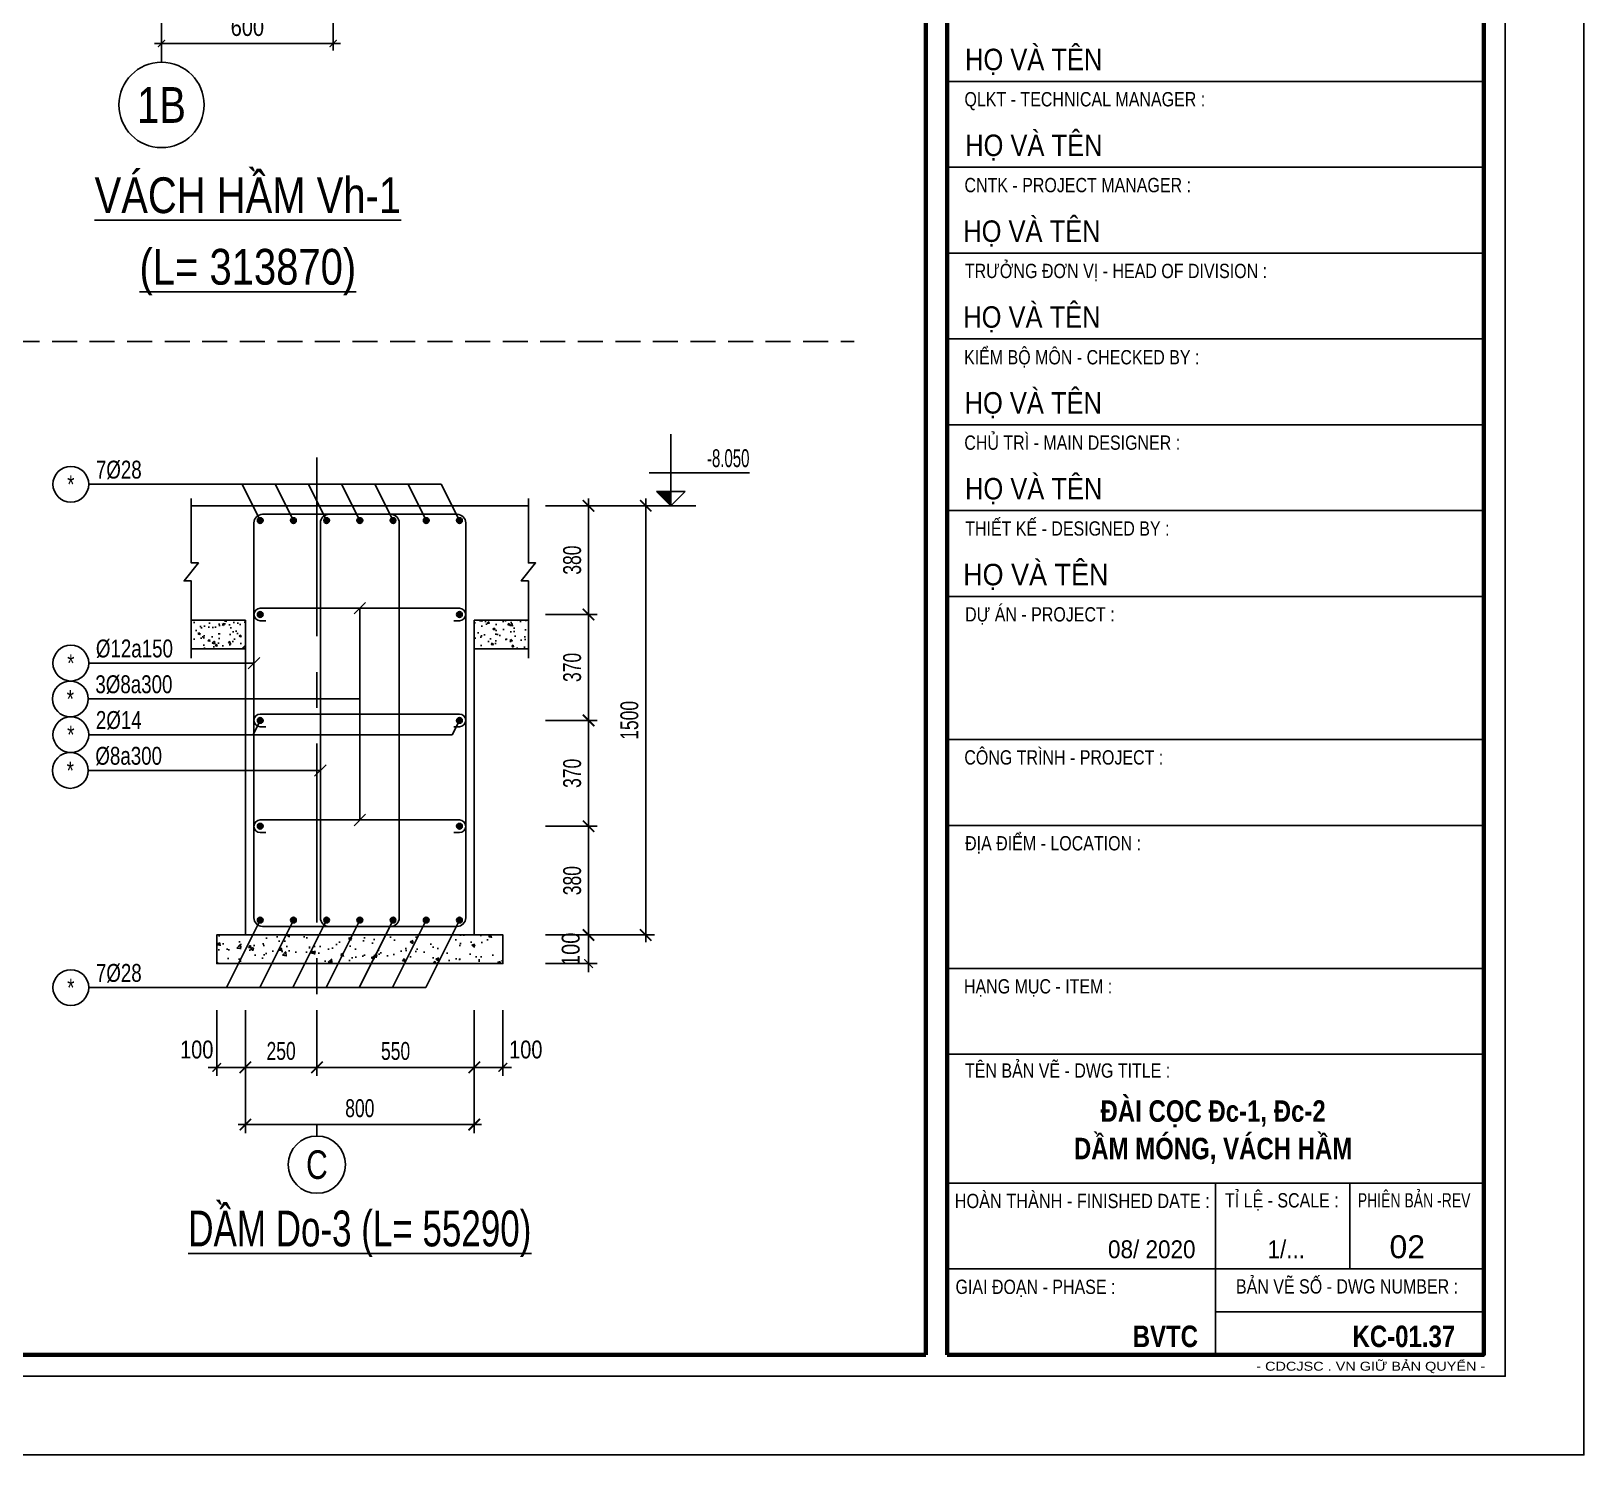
# Model space of a CAD drawing. Extents: x 71 to 2424299, y -14 to 1061502.
# Drawn here: x 1145802 to 1151230, y 521457 to 526433 of the extents above; entities that cross this region are included whole.
import ezdxf
from ezdxf.enums import TextEntityAlignment as Align

# ---------------------------------------------------------------- set-up
doc = ezdxf.new("R2010")
doc.units = 0
doc.header["$LTSCALE"] = 1000
doc.header["$MEASUREMENT"] = 0
doc.header["$PDMODE"] = 3
doc.linetypes.add('CENTER', pattern=[2, 1.25, -0.25, 0.25, -0.25])
doc.linetypes.add('HIDDEN', pattern=[0.375, 0.25, -0.125])
doc.layers.get('0').update_dxf_attribs({"linetype": 'CONTINUOUS'})
doc.layers.get('Defpoints').update_dxf_attribs({"linetype": 'CONTINUOUS'})
for name, color, linetype in [('CDC -TEXT KHUNG', 7, 'CONTINUOUS'), ('CDC-KHUNGTEN', 7, 'CONTINUOUS'), ('CDC.02.DIM', 1, 'CONTINUOUS'), ('CDC.03.BORDER', 3, 'CONTINUOUS'), ('CDC.04.HIDDEN', 8, 'HIDDEN'), ('CDC.05.STEEL', 4, 'CONTINUOUS'), ('CDC.06.TEXT', 2, 'CONTINUOUS'), ('CDC.10.HATCH', 9, 'CONTINUOUS'), ('CDC.11.NOTE', 8, 'CONTINUOUS'), ('CDC.14.STEELNUM', 9, 'CONTINUOUS'), ('KCS_AXIS_SUB', 18, 'CENTER'), ('KCS_CHI', 1, 'CONTINUOUS'), ('KCS_HATCH', 201, 'CONTINUOUS'), ('KCS_SNODE', 6, 'CONTINUOUS'), ('KCS_STEEL', 4, 'CONTINUOUS'), ('KCS_TEXT', 2, 'CONTINUOUS')]:
    doc.layers.add(name, color=color, linetype=linetype)
doc.styles.add('ARIAL', font='arial.ttf', dxfattribs={"width": 0.8})
doc.styles.add('Arial_B_3', font='arialbd.ttf', dxfattribs={"width": 0.75, "height": 3})
doc.styles.add('KCS_BIGTEXT', font='arial.ttf', dxfattribs={"width": 0.75})
doc.styles.add('KCS_SMTEXT', font='arial.ttf', dxfattribs={"width": 0.7})
doc.styles.add('KT CDC', font='arial.ttf', dxfattribs={"width": 0.85, "height": 200})
doc.dimstyles.new('25', dxfattribs={"dimscale": 25, "dimtxt": 2.5, "dimasz": 1, "dimexe": 1, "dimexo": 0, "dimgap": 1, "dimtad": 1, "dimdec": 0, "dimdsep": 46, "dimtxsty": 'ARIAL', "dimblk": 'ARCHTICK', "dimcen": 1, "dimdle": 1, "dimclrd": 256, "dimclre": 256, "dimclrt": 2, "dimadec": 0, "dimazin": 0, "dimtfac": 0.00072, "dimtdec": 0, "dimtix": 1, "dimtmove": 2, "dimatfit": 3, "dimldrblk": 'ARCHTICK', "dimfxl": 1, "dimtolj": 1, "dimarcsym": 0})
doc.dimstyles.new('D25', dxfattribs={"dimtxt": 62.5, "dimasz": 30, "dimexe": 30, "dimexo": 0, "dimgap": 30, "dimtad": 1, "dimdec": 0, "dimzin": 13, "dimdsep": 46, "dimtxsty": 'ARIAL', "dimblk": 'ARCHTICK', "dimcen": 0, "dimdle": 30, "dimclrd": 256, "dimclre": 256, "dimclrt": 2, "dimadec": 0, "dimazin": 0, "dimtfac": 1, "dimtdec": 0, "dimtix": 1, "dimtmove": 2, "dimatfit": 0, "dimldrblk": 'ARCHTICK', "dimfxl": 1, "dimtolj": 1, "dimtzin": 13, "dimlwd": -1, "dimarcsym": 1})
doc.dimstyles.new('KCS_DIM25', dxfattribs={"dimscale": 25, "dimtxt": 2.5, "dimasz": 1.6, "dimexe": 1.2, "dimexo": 0, "dimgap": 1, "dimtad": 1, "dimdec": 0, "dimzin": 0, "dimdsep": 46, "dimtxsty": 'KCS_SMTEXT', "dimblk": 'ARCHTICK', "dimcen": 0, "dimdle": 1, "dimclrd": 256, "dimclre": 256, "dimclrt": 2, "dimadec": 0, "dimazin": 0, "dimtfac": 1, "dimtdec": 0, "dimtix": 1, "dimtmove": 2, "dimatfit": 3, "dimfxl": 1, "dimtolj": 1, "dimtzin": 0, "dimarcsym": 0})

# ---------------------------------------------------------------- blocks, each defined once
blk = doc.blocks.new('_ArchTick')
at = {"color": 0, "linetype": 'ByBlock', "const_width": 0.15}
blk.add_lwpolyline([(-0.5, -0.5), (0.5, 0.5)], dxfattribs=at)
blk = doc.blocks.new('*D248')
at = {"layer": 'CDC.02.DIM', "lineweight": -2, "transparency": 16777216}
for p, q in [((1146258.4, 526749), (1146258.4, 526364.7)), ((1146858.4, 526749), (1146858.4, 526364.7)), ((1146233.4, 526389.7), (1146883.4, 526389.7))]:
    blk.add_line(p, q, dxfattribs=at)
at = {"layer": 'Defpoints', "color": 0, "transparency": 16777216}
for p in [(1146258.4, 526749), (1146858.4, 526749), (1146858.4, 526389.7)]:
    blk.add_point(p, dxfattribs=at)
at = {"layer": 'CDC.02.DIM', "lineweight": -2, "transparency": 16777216, "xscale": 25, "yscale": 25, "zscale": 25, "rotation": 180}
blk.add_blockref('_ArchTick', (1146258.4, 526389.7), dxfattribs=at)
at = {"layer": 'CDC.02.DIM', "lineweight": -2, "transparency": 16777216, "xscale": 25, "yscale": 25, "zscale": 25}
blk.add_blockref('_ArchTick', (1146858.4, 526389.7), dxfattribs=at)
at = {"layer": 'CDC.02.DIM', "color": 2, "transparency": 16777216, "insert": (1146558.4, 526446.6), "char_height": 62.5, "attachment_point": 5, "style": 'ARIAL'}
blk.add_mtext('\\A1;600', dxfattribs=at)
blk = doc.blocks.new('*D272')
at = {"layer": 'CDC.02.DIM', "color": 1, "lineweight": -2, "ltscale": 0.5, "transparency": 16777216}
for p, q in [((1147600.7, 524394.1), (1147780.7, 524394.1)), ((1147750.7, 523999.1), (1147750.7, 524419.1)), ((1147600.7, 524024.1), (1147780.7, 524024.1))]:
    blk.add_line(p, q, dxfattribs=at)
at = {"layer": 'Defpoints', "color": 0, "ltscale": 0.5, "transparency": 16777216}
for p in [(1147600.7, 524394.1), (1147750.7, 524394.1), (1147600.7, 524024.1)]:
    blk.add_point(p, dxfattribs=at)
at = {"layer": 'CDC.02.DIM', "color": 1, "lineweight": -2, "ltscale": 0.5, "transparency": 16777216, "xscale": 40, "yscale": 40, "zscale": 40}
for p, rotation in [((1147750.7, 524394.1), 90), ((1147750.7, 524024.1), 270)]:
    blk.add_blockref('_ArchTick', p, dxfattribs=dict(at, rotation=rotation))
at = {"layer": 'CDC.02.DIM', "color": 2, "ltscale": 0.5, "transparency": 16777216, "insert": (1147693.7, 524209.1), "char_height": 62.5, "attachment_point": 5, "rotation": 90, "style": 'KCS_SMTEXT'}
blk.add_mtext('\\A1;370', dxfattribs=at)
blk = doc.blocks.new('*D273')
at = {"layer": 'CDC.02.DIM', "color": 1, "lineweight": -2, "ltscale": 0.5, "transparency": 16777216}
for p, q in [((1147750.7, 524049.1), (1147750.7, 523629.1)), ((1147600.7, 524024.1), (1147780.7, 524024.1)), ((1147600.7, 523654.1), (1147780.7, 523654.1))]:
    blk.add_line(p, q, dxfattribs=at)
at = {"layer": 'Defpoints', "color": 0, "ltscale": 0.5, "transparency": 16777216}
for p in [(1147600.7, 524024.1), (1147600.7, 523654.1), (1147750.7, 523654.1)]:
    blk.add_point(p, dxfattribs=at)
at = {"layer": 'CDC.02.DIM', "color": 1, "lineweight": -2, "ltscale": 0.5, "transparency": 16777216, "xscale": 40, "yscale": 40, "zscale": 40}
for p, rotation in [((1147750.7, 524024.1), 90), ((1147750.7, 523654.1), 270)]:
    blk.add_blockref('_ArchTick', p, dxfattribs=dict(at, rotation=rotation))
at = {"layer": 'CDC.02.DIM', "color": 2, "ltscale": 0.5, "transparency": 16777216, "insert": (1147693.7, 523839.1), "char_height": 62.5, "attachment_point": 5, "rotation": 90, "style": 'KCS_SMTEXT'}
blk.add_mtext('\\A1;370', dxfattribs=at)
blk = doc.blocks.new('*D274')
at = {"layer": 'CDC.02.DIM', "color": 1, "lineweight": -2, "ltscale": 0.5, "transparency": 16777216}
for p, q in [((1147600.7, 524774.1), (1147780.7, 524774.1)), ((1147750.7, 524799.1), (1147750.7, 524369.1)), ((1147600.7, 524394.1), (1147780.7, 524394.1))]:
    blk.add_line(p, q, dxfattribs=at)
at = {"layer": 'Defpoints', "color": 0, "ltscale": 0.5, "transparency": 16777216}
for p in [(1147600.7, 524774.1), (1147600.7, 524394.1), (1147750.7, 524394.1)]:
    blk.add_point(p, dxfattribs=at)
at = {"layer": 'CDC.02.DIM', "color": 1, "lineweight": -2, "ltscale": 0.5, "transparency": 16777216, "xscale": 40, "yscale": 40, "zscale": 40}
for p, rotation in [((1147750.7, 524774.1), 90), ((1147750.7, 524394.1), 270)]:
    blk.add_blockref('_ArchTick', p, dxfattribs=dict(at, rotation=rotation))
at = {"layer": 'CDC.02.DIM', "color": 2, "ltscale": 0.5, "transparency": 16777216, "insert": (1147693.7, 524584.1), "char_height": 62.5, "attachment_point": 5, "rotation": 90, "style": 'KCS_SMTEXT'}
blk.add_mtext('\\A1;380', dxfattribs=at)
blk = doc.blocks.new('*D275')
at = {"layer": 'CDC.02.DIM', "color": 1, "lineweight": -2, "ltscale": 0.5, "transparency": 16777216}
for p, q in [((1147750.7, 523249.1), (1147750.7, 523679.1)), ((1147600.7, 523654.1), (1147780.7, 523654.1)), ((1147600.7, 523274.1), (1147780.7, 523274.1))]:
    blk.add_line(p, q, dxfattribs=at)
at = {"layer": 'Defpoints', "color": 0, "ltscale": 0.5, "transparency": 16777216}
for p in [(1147600.7, 523654.1), (1147750.7, 523654.1), (1147600.7, 523274.1)]:
    blk.add_point(p, dxfattribs=at)
at = {"layer": 'CDC.02.DIM', "color": 1, "lineweight": -2, "ltscale": 0.5, "transparency": 16777216, "xscale": 40, "yscale": 40, "zscale": 40}
for p, rotation in [((1147750.7, 523654.1), 90), ((1147750.7, 523274.1), 270)]:
    blk.add_blockref('_ArchTick', p, dxfattribs=dict(at, rotation=rotation))
at = {"layer": 'CDC.02.DIM', "color": 2, "ltscale": 0.5, "transparency": 16777216, "insert": (1147693.7, 523464.1), "char_height": 62.5, "attachment_point": 5, "rotation": 90, "style": 'KCS_SMTEXT'}
blk.add_mtext('\\A1;380', dxfattribs=at)
blk = doc.blocks.new('*D276')
at = {"layer": 'CDC.02.DIM', "color": 1, "lineweight": -2, "ltscale": 0.5, "transparency": 16777216}
for p, q in [((1147600.7, 524774.1), (1147980.7, 524774.1)), ((1147950.7, 524799.1), (1147950.7, 523249.1)), ((1147600.7, 523274.1), (1147980.7, 523274.1))]:
    blk.add_line(p, q, dxfattribs=at)
at = {"layer": 'Defpoints', "color": 0, "ltscale": 0.5, "transparency": 16777216}
for p in [(1147600.7, 524774.1), (1147600.7, 523274.1), (1147950.7, 523274.1)]:
    blk.add_point(p, dxfattribs=at)
at = {"layer": 'CDC.02.DIM', "color": 1, "lineweight": -2, "ltscale": 0.5, "transparency": 16777216, "xscale": 40, "yscale": 40, "zscale": 40}
for p, rotation in [((1147950.7, 524774.1), 90), ((1147950.7, 523274.1), 270)]:
    blk.add_blockref('_ArchTick', p, dxfattribs=dict(at, rotation=rotation))
at = {"layer": 'CDC.02.DIM', "color": 2, "ltscale": 0.5, "transparency": 16777216, "insert": (1147893.7, 524024.1), "char_height": 62.5, "attachment_point": 5, "rotation": 90, "style": 'KCS_SMTEXT'}
blk.add_mtext('\\A1;1500', dxfattribs=at)
blk = doc.blocks.new('KCS_SNODE')
at = {"layer": 'KCS_SNODE'}
blk.add_hatch(color=256, dxfattribs=at).paths.add_polyline_path([(-10, 0, 1), (10, 0, 1)])
blk.add_circle((0, 0), 10, dxfattribs=at)
blk = doc.blocks.new('COS_CD')
at = {"layer": 'KCS_HATCH'}
blk.add_hatch(color=256, dxfattribs=at).paths.add_polyline_path([(37.5, 50), (87.5, 0), (87.5, 50)])
at = {"layer": 'KCS_CHI'}
for p, q in [((0, 0), (175, 0)), ((37.5, 50), (137.5, 50)), ((87.5, 0), (37.5, 50)), ((87.5, 0), (87.5, 50)), ((87.5, 0), (137.5, 50))]:
    blk.add_line(p, q, dxfattribs=at)
blk = doc.blocks.new('*D279')
at = {"layer": 'CDC.02.DIM', "ltscale": 0.5, "transparency": 16777216}
for p, q in [((1147750.7, 523274.1), (1147750.7, 523304.1)), ((1147750.7, 523274.1), (1147750.7, 523174.1)), ((1147750.7, 523174.1), (1147750.7, 523144.1))]:
    blk.add_line(p, q, dxfattribs=at)
at = {"layer": 'CDC.02.DIM', "lineweight": -2, "ltscale": 0.5, "transparency": 16777216}
for p, q in [((1147600.7, 523274.1), (1147780.7, 523274.1)), ((1147600.7, 523174.1), (1147780.7, 523174.1))]:
    blk.add_line(p, q, dxfattribs=at)
at = {"layer": 'Defpoints', "color": 0, "ltscale": 0.5, "transparency": 16777216}
for p in [(1147600.7, 523274.1), (1147600.7, 523174.1), (1147750.7, 523174.1)]:
    blk.add_point(p, dxfattribs=at)
at = {"layer": 'CDC.02.DIM', "ltscale": 0.5, "transparency": 16777216, "xscale": 30, "yscale": 30, "zscale": 30}
for p, rotation in [((1147750.7, 523274.1), 270), ((1147750.7, 523174.1), 90)]:
    blk.add_blockref('_ArchTick', p, dxfattribs=dict(at, rotation=rotation))
at = {"layer": 'CDC.02.DIM', "color": 2, "ltscale": 0.5, "transparency": 16777216, "insert": (1147688.7, 523224.1), "char_height": 62.5, "attachment_point": 5, "rotation": 90, "style": 'ARIAL'}
blk.add_mtext('\\A1;100', dxfattribs=at)
blk = doc.blocks.new('*D2078')
at = {"layer": 'CDC.02.DIM', "color": 1, "lineweight": -2, "ltscale": 0.5, "transparency": 16777216}
for p, q in [((1146551.4, 523011.6), (1146551.4, 522781.6)), ((1146801.4, 523011.6), (1146801.4, 522781.6)), ((1146526.4, 522811.6), (1146826.4, 522811.6))]:
    blk.add_line(p, q, dxfattribs=at)
at = {"layer": 'Defpoints', "color": 0, "ltscale": 0.5, "transparency": 16777216}
for p in [(1146551.4, 523011.6), (1146801.4, 523011.6), (1146801.4, 522811.6)]:
    blk.add_point(p, dxfattribs=at)
at = {"layer": 'CDC.02.DIM', "color": 1, "lineweight": -2, "ltscale": 0.5, "transparency": 16777216, "xscale": 40, "yscale": 40, "zscale": 40, "rotation": 180}
blk.add_blockref('_ArchTick', (1146551.4, 522811.6), dxfattribs=at)
at = {"layer": 'CDC.02.DIM', "color": 1, "lineweight": -2, "ltscale": 0.5, "transparency": 16777216, "xscale": 40, "yscale": 40, "zscale": 40}
blk.add_blockref('_ArchTick', (1146801.4, 522811.6), dxfattribs=at)
at = {"layer": 'CDC.02.DIM', "color": 2, "ltscale": 0.5, "transparency": 16777216, "insert": (1146676.4, 522868.5), "char_height": 62.5, "attachment_point": 5, "style": 'KCS_SMTEXT'}
blk.add_mtext('\\A1;250', dxfattribs=at)
blk = doc.blocks.new('*D2079')
at = {"layer": 'CDC.02.DIM', "color": 1, "lineweight": -2, "ltscale": 0.5, "transparency": 16777216}
for p, q in [((1146801.4, 523011.6), (1146801.4, 522781.6)), ((1147351.4, 523011.6), (1147351.4, 522781.6)), ((1147376.4, 522811.6), (1146776.4, 522811.6))]:
    blk.add_line(p, q, dxfattribs=at)
at = {"layer": 'Defpoints', "color": 0, "ltscale": 0.5, "transparency": 16777216}
for p in [(1146801.4, 523011.6), (1147351.4, 523011.6), (1146801.4, 522811.6)]:
    blk.add_point(p, dxfattribs=at)
at = {"layer": 'CDC.02.DIM', "color": 1, "lineweight": -2, "ltscale": 0.5, "transparency": 16777216, "xscale": 40, "yscale": 40, "zscale": 40, "rotation": 180}
blk.add_blockref('_ArchTick', (1146801.4, 522811.6), dxfattribs=at)
at = {"layer": 'CDC.02.DIM', "color": 1, "lineweight": -2, "ltscale": 0.5, "transparency": 16777216, "xscale": 40, "yscale": 40, "zscale": 40}
blk.add_blockref('_ArchTick', (1147351.4, 522811.6), dxfattribs=at)
at = {"layer": 'CDC.02.DIM', "color": 2, "ltscale": 0.5, "transparency": 16777216, "insert": (1147076.4, 522868.5), "char_height": 62.5, "attachment_point": 5, "style": 'KCS_SMTEXT'}
blk.add_mtext('\\A1;550', dxfattribs=at)
blk = doc.blocks.new('*D2080')
at = {"layer": 'CDC.02.DIM', "color": 1, "lineweight": -2, "ltscale": 0.5, "transparency": 16777216}
for p, q in [((1146551.4, 523011.6), (1146551.4, 522581.6)), ((1147351.4, 523011.6), (1147351.4, 522581.6)), ((1146526.4, 522611.6), (1147376.4, 522611.6))]:
    blk.add_line(p, q, dxfattribs=at)
at = {"layer": 'Defpoints', "color": 0, "ltscale": 0.5, "transparency": 16777216}
for p in [(1146551.4, 523011.6), (1147351.4, 523011.6), (1147351.4, 522611.6)]:
    blk.add_point(p, dxfattribs=at)
at = {"layer": 'CDC.02.DIM', "color": 1, "lineweight": -2, "ltscale": 0.5, "transparency": 16777216, "xscale": 40, "yscale": 40, "zscale": 40, "rotation": 180}
blk.add_blockref('_ArchTick', (1146551.4, 522611.6), dxfattribs=at)
at = {"layer": 'CDC.02.DIM', "color": 1, "lineweight": -2, "ltscale": 0.5, "transparency": 16777216, "xscale": 40, "yscale": 40, "zscale": 40}
blk.add_blockref('_ArchTick', (1147351.4, 522611.6), dxfattribs=at)
at = {"layer": 'CDC.02.DIM', "color": 2, "ltscale": 0.5, "transparency": 16777216, "insert": (1146951.4, 522668.5), "char_height": 62.5, "attachment_point": 5, "style": 'KCS_SMTEXT'}
blk.add_mtext('\\A1;800', dxfattribs=at)
blk = doc.blocks.new('*D2081')
at = {"layer": 'CDC.02.DIM', "lineweight": -2, "ltscale": 0.5, "transparency": 16777216}
for p, q in [((1146451.4, 523011.6), (1146451.4, 522781.6)), ((1146551.4, 523011.6), (1146551.4, 522781.6))]:
    blk.add_line(p, q, dxfattribs=at)
at = {"layer": 'CDC.02.DIM', "ltscale": 0.5, "transparency": 16777216}
for p, q in [((1146451.4, 522811.6), (1146421.4, 522811.6)), ((1146551.4, 522811.6), (1146451.4, 522811.6)), ((1146551.4, 522811.6), (1146581.4, 522811.6))]:
    blk.add_line(p, q, dxfattribs=at)
at = {"layer": 'Defpoints', "color": 0, "ltscale": 0.5, "transparency": 16777216}
for p in [(1146451.4, 523011.6), (1146551.4, 523011.6), (1146451.4, 522811.6)]:
    blk.add_point(p, dxfattribs=at)
at = {"layer": 'CDC.02.DIM', "ltscale": 0.5, "transparency": 16777216, "xscale": 30, "yscale": 30, "zscale": 30}
blk.add_blockref('_ArchTick', (1146451.4, 522811.6), dxfattribs=at)
at = {"layer": 'CDC.02.DIM', "ltscale": 0.5, "transparency": 16777216, "xscale": 30, "yscale": 30, "zscale": 30, "rotation": 180}
blk.add_blockref('_ArchTick', (1146551.4, 522811.6), dxfattribs=at)
at = {"layer": 'CDC.02.DIM', "color": 2, "ltscale": 0.5, "transparency": 16777216, "insert": (1146381.4, 522873.5), "char_height": 62.5, "attachment_point": 5, "style": 'ARIAL'}
blk.add_mtext('\\A1;100', dxfattribs=at)
blk = doc.blocks.new('*D2082')
at = {"layer": 'CDC.02.DIM', "lineweight": -2, "ltscale": 0.5, "transparency": 16777216}
for p, q in [((1147351.4, 523011.6), (1147351.4, 522781.6)), ((1147451.4, 523011.6), (1147451.4, 522781.6))]:
    blk.add_line(p, q, dxfattribs=at)
at = {"layer": 'CDC.02.DIM', "ltscale": 0.5, "transparency": 16777216}
for p, q in [((1147351.4, 522811.6), (1147321.4, 522811.6)), ((1147351.4, 522811.6), (1147451.4, 522811.6)), ((1147451.4, 522811.6), (1147481.4, 522811.6))]:
    blk.add_line(p, q, dxfattribs=at)
at = {"layer": 'Defpoints', "color": 0, "ltscale": 0.5, "transparency": 16777216}
for p in [(1147351.4, 523011.6), (1147451.4, 523011.6), (1147451.4, 522811.6)]:
    blk.add_point(p, dxfattribs=at)
at = {"layer": 'CDC.02.DIM', "ltscale": 0.5, "transparency": 16777216, "xscale": 30, "yscale": 30, "zscale": 30}
blk.add_blockref('_ArchTick', (1147351.4, 522811.6), dxfattribs=at)
at = {"layer": 'CDC.02.DIM', "ltscale": 0.5, "transparency": 16777216, "xscale": 30, "yscale": 30, "zscale": 30, "rotation": 180}
blk.add_blockref('_ArchTick', (1147451.4, 522811.6), dxfattribs=at)
at = {"layer": 'CDC.02.DIM', "color": 2, "ltscale": 0.5, "transparency": 16777216, "insert": (1147531.4, 522873.5), "char_height": 62.5, "attachment_point": 5, "style": 'ARIAL'}
blk.add_mtext('\\A1;100', dxfattribs=at)
blk = doc.blocks.new('KHUNG TEN')
at = {"layer": 'CDC-KHUNGTEN', "color": 6, "lineweight": 25}
for p, q in [((82700, 19200), (75200, 19200)), ((82700, 18000), (75200, 18000)), ((82700, 16800), (75200, 16800)), ((82700, 15600), (75200, 15600)), ((82700, 14400), (75200, 14400)), ((82700, 13200), (75200, 13200)), ((82700, 12000), (75200, 12000)), ((82700, 10000), (75200, 10000)), ((82700, 8800), (75200, 8800)), ((82700, 6800), (75200, 6800)), ((82700, 5600), (75200, 5600)), ((82700, 3800), (75200, 3800)), ((78950, 1400), (78950, 3800)), ((80825, 2600), (80825, 3800)), ((82700, 2600), (75200, 2600)), ((78950, 2000), (82700, 2000))]:
    blk.add_line(p, q, dxfattribs=at)
at = {"layer": 'CDC-KHUNGTEN', "color": 8}
blk.add_lwpolyline([(75096, 1100), (83000, 1100), (83000, 58300), (3000, 58300), (3000, 1100), (75096, 1100)], dxfattribs=at)
at = {"layer": 'CDC-KHUNGTEN', "color": 255, "lineweight": 60}
blk.add_lwpolyline([(74900, 1400), (74900, 58000), (3300, 58000), (3300, 1400), (74900, 1400)], close=True, dxfattribs=at)
blk.add_lwpolyline([(75200, 1400), (82700, 1400), (82700, 58000), (75200, 58000), (75200, 1400)], dxfattribs=at)
at = {"layer": 'Defpoints', "color": 1, "ltscale": 0.2}
blk.add_lwpolyline([(0, 0), (0, 59400), (84100, 59400), (84100, 0), (0, 0)], close=True, dxfattribs=at)
at = {"layer": 'CDC -TEXT KHUNG', "color": 7, "style": 'Arial_B_3', "width": 0.8}
blk.add_text('BVTC', height=300, dxfattribs=at).set_placement((78705, 1508), align=Align.RIGHT)
at = {"layer": 'CDC -TEXT KHUNG', "color": 6, "style": 'KT CDC', "width": 1.15}
blk.add_text('- CDCJSC . VN GIỮ BẢN QUYỂN -', height=125.69, dxfattribs=at).set_placement((79519, 1177))
at = {"layer": 'CDC-KHUNGTEN', "color": 7}
for style, width, p in [('KT CDC', 0.85, (75448, 19356)), ('KT CDC', 0.85, (75450, 18156)), ('KT CDC', 0.85, (75423, 16956)), ('KT CDC', 0.85, (75423, 15756)), ('KT CDC', 0.85, (75442, 14556)), ('KT CDC', 0.85, (75448, 13356)), ('ARIAL', 0.9, (75421, 12156))]:
    blk.add_text('HỌ VÀ TÊN', height=300, dxfattribs=dict(at, style=style, width=width)).set_placement(p)
at = {"layer": 'CDC-KHUNGTEN', "color": 6, "style": 'ARIAL'}
for s, width, p in [('QLKT - TECHNICAL MANAGER :', 0.8, (75440, 18850)), ('CNTK - PROJECT MANAGER :', 0.8, (75440, 17650)), ('TRƯỞNG ĐƠN VỊ - HEAD OF DIVISION :', 0.8, (75445, 16450)), ('KIỂM BỘ MÔN - CHECKED BY :', 0.8, (75434, 15244)), ('CHỦ TRÌ - MAIN DESIGNER :', 0.8, (75438, 14050)), ('THIẾT KẾ - DESIGNED BY :', 0.8, (75450, 12850)), ('DỰ ÁN - PROJECT :  ', 0.8, (75449, 11650)), ('CÔNG TRÌNH - PROJECT :  ', 0.8, (75438, 9650)), ('ĐỊA ĐIỂM - LOCATION :', 0.8, (75449, 8450)), ('HẠNG MỤC - ITEM : ', 0.8, (75433, 6450)), ('TÊN BẢN VẼ - DWG TITLE :', 0.8, (75448, 5273)), ('TỈ LỆ - SCALE :', 0.8, (79082, 3459)), ('PHIÊN BẢN -REV', 0.7, (80938, 3459)), ('GIAI ĐOẠN - PHASE :', 0.8, (75315, 2250)), ('BẢN VẼ SỐ - DWG NUMBER :', 0.8, (79236, 2256))]:
    blk.add_text(s, height=200, dxfattribs=dict(at, width=width)).set_placement(p)
at = {"layer": 'CDC-KHUNGTEN', "color": 6, "style": 'ARIAL', "width": 0.814645}
blk.add_text('HOÀN THÀNH - FINISHED DATE :', height=200, dxfattribs=at).set_placement((75304, 3450), (78870, 3450), align=Align.FIT)
at = {"layer": 'CDC-KHUNGTEN', "color": 7, "style": 'KT CDC'}
blk.add_text('02', height=320, dxfattribs=at).set_placement((81879, 2750), align=Align.RIGHT)
at = {"layer": 'CDC-KHUNGTEN', "color": 7, "style": 'ARIAL', "width": 0.9}
for s, p in [('08/ 2020', (78670, 2750)), ('1/...', (80200, 2750))]:
    blk.add_text(s, height=250, dxfattribs=at).set_placement(p, align=Align.RIGHT)

msp = doc.modelspace()

# ---------------------------------------------------------------- hatches: boundary and pattern name
at = {"layer": 'CDC.10.HATCH', "ltscale": 0.5}
h = msp.add_hatch(dxfattribs=at)
h.set_pattern_fill('AR-CONC', color=256, scale=10, style=0)
h.set_pattern_definition([(50, (-119959.34, -10748.88), (71.7260183, -6.2752135), [7.5, -82.5]), (355, (-119959.34, -10748.88), (-13.8751334, 75.2192134), [6, -66]), (100.4514, (-119953.36, -10749.4), (57.850938, 68.9439542), [6.374019, -70.1142112]), (46.1842, (-119959.34, -10728.88), (106.724105, -16.5519014), [11.25, -123.75]), (96.6356, (-119950.45, -10730.26), (93.4662706, 97.411787), [9.561029, -105.1713]), (351.1842, (-119959.34, -10728.88), (93.4661945, 97.41186), [9, -99]), (21, (-119949.34, -10733.88), (59.6907052, -40.261889), [7.5, -82.5]), (326, (-119949.34, -10733.88), (24.331533, 72.5150045), [6, -66]), (71.4514, (-119944.366, -10737.235), (84.022263, 32.2530497), [6.374019, -70.1142112]), (37.5, (-119959.34, -10748.88), (1.21598553, 33.2893854), [0, -65.2, 0, -67, 0, -66.25]), (7.5, (-119959.34, -10748.88), (26.3069537, 39.4411712), [0, -38.2, 0, -63.7, 0, -25.25]), (327.5, (-119981.64, -10748.88), (53.3822436, -2.25548717), [0, -25, 0, -78, 0, -103.5]), (317.5, (-119991.64, -10748.88), (58.318617, 10.0104982), [0, -32.5, 0, -51.8, 0, -73.5])])
h.paths.add_polyline_path([(1146551.44, 524274.1), (1146551.44, 524374.1), (1146362.22, 524374.1), (1146362.22, 524274.1)])
h = msp.add_hatch(dxfattribs=at)
h.set_pattern_fill('AR-CONC', color=256, scale=10, style=0)
h.set_pattern_definition([(50, (-119959.34, -10748.88), (71.7260183, -6.2752135), [7.5, -82.5]), (355, (-119959.34, -10748.88), (-13.8751334, 75.2192134), [6, -66]), (100.4514, (-119953.36, -10749.4), (57.850938, 68.9439542), [6.374019, -70.1142112]), (46.1842, (-119959.34, -10728.88), (106.724105, -16.5519014), [11.25, -123.75]), (96.6356, (-119950.45, -10730.26), (93.4662706, 97.411787), [9.561029, -105.1713]), (351.1842, (-119959.34, -10728.88), (93.4661945, 97.41186), [9, -99]), (21, (-119949.34, -10733.88), (59.6907052, -40.261889), [7.5, -82.5]), (326, (-119949.34, -10733.88), (24.331533, 72.5150045), [6, -66]), (71.4514, (-119944.366, -10737.235), (84.022263, 32.2530497), [6.374019, -70.1142112]), (37.5, (-119959.34, -10748.88), (1.21598553, 33.2893854), [0, -65.2, 0, -67, 0, -66.25]), (7.5, (-119959.34, -10748.88), (26.3069537, 39.4411712), [0, -38.2, 0, -63.7, 0, -25.25]), (327.5, (-119981.64, -10748.88), (53.3822436, -2.25548717), [0, -25, 0, -78, 0, -103.5]), (317.5, (-119991.64, -10748.88), (58.318617, 10.0104982), [0, -32.5, 0, -51.8, 0, -73.5])])
h.paths.add_polyline_path([(1147540.66, 524274.1), (1147540.66, 524374.1), (1147351.44, 524374.1), (1147351.44, 524274.1)])
h = msp.add_hatch(dxfattribs=at)
h.set_pattern_fill('AR-CONC', color=256, scale=15, style=0)
h.set_pattern_definition([(50, (-2157898.74, 572889.07), (107.5890274, -9.4128202), [11.25, -123.75]), (355, (-2157898.74, 572889.07), (-20.8127, 112.82882), [9, -99]), (100.4514, (-2157889.77, 572888.29), (86.7764073, 103.4159313), [9.5610285, -105.1713168]), (46.1842, (-2157898.74, 572919.07), (160.0861573, -24.827852), [16.875, -185.625]), (96.6356, (-2157885.4, 572917), (140.199406, 146.117681), [14.341543, -157.75695]), (351.1842, (-2157898.74, 572919.07), (140.199292, 146.11779), [13.5, -148.5]), (21, (-2157883.74, 572911.57), (89.5360578, -60.3928336), [11.25, -123.75]), (326, (-2157883.74, 572911.57), (36.4972998, 108.7725068), [9, -99]), (71.4514, (-2157876.28, 572906.54), (126.0333943, 48.3795745), [9.5610285, -105.1713168]), (37.5, (-2157898.74, 572889.074), (1.8239783, 49.93407807), [0, -97.8, 0, -100.5, 0, -99.375]), (7.5, (-2157898.74, 572889.074), (39.4604306, 59.1617568), [0, -57.3, 0, -95.55, 0, -37.875]), (327.5, (-2157932.19, 572889.074), (80.07336543, -3.38323076), [0, -37.5, 0, -117, 0, -155.25]), (317.5, (-2157947.19, 572889.074), (87.4779254, 15.0157473), [0, -48.75, 0, -77.7, 0, -110.25])])
h.paths.add_polyline_path([(1146577.44, 523274.1), (1146551.44, 523274.1), (1146451.44, 523274.1), (1146451.44, 523199.1), (1146539.94, 523199.1)])
h.paths.add_polyline_path([(1146951.44, 523199.1), (1146451.44, 523199.1), (1146451.44, 523174.1), (1146551.44, 523174.1), (1146951.44, 523174.1)])
h.paths.add_polyline_path([(1146693.44, 523274.1), (1146577.44, 523274.1), (1146539.94, 523199.1), (1146655.94, 523199.1)])
h.paths.add_polyline_path([(1146809.44, 523274.1), (1146693.44, 523274.1), (1146655.94, 523199.1), (1146771.94, 523199.1)])
h.paths.add_polyline_path([(1146925.44, 523274.1), (1146809.44, 523274.1), (1146771.94, 523199.1), (1146887.94, 523199.1)])
h.paths.add_polyline_path([(1146951.44, 523274.1), (1146925.44, 523274.1), (1146887.94, 523199.1), (1146951.44, 523199.1)])
h.paths.add_polyline_path([(1147041.44, 523274.1), (1146951.44, 523274.1), (1146951.44, 523199.1), (1147003.94, 523199.1)], flags=17)
h.paths.add_polyline_path([(1147157.44, 523274.1), (1147041.44, 523274.1), (1147003.94, 523199.1), (1147119.94, 523199.1)], flags=17)
h.paths.add_polyline_path([(1147273.44, 523274.1), (1147157.44, 523274.1), (1147119.94, 523199.1), (1147235.94, 523199.1)], flags=17)
h.paths.add_polyline_path([(1147451.44, 523274.1), (1147351.44, 523274.1), (1147273.44, 523274.1), (1147235.94, 523199.1), (1146951.44, 523199.1), (1146951.44, 523174.1), (1147451.44, 523174.1)])

# ---------------------------------------------------------------- linework, layer by layer
at = {"layer": 'CDC.03.BORDER', "ltscale": 0.5}
for p, q in [((1146551.44, 524774.1), (1146362.22, 524774.1)), ((1146551.44, 524774.1), (1147351.44, 524774.1)), ((1147351.44, 524774.1), (1147540.66, 524774.1)), ((1146551.44, 524374.1), (1146362.22, 524374.1)), ((1146551.44, 523274.1), (1146551.44, 524374.1)), ((1147351.44, 523274.1), (1147351.44, 524374.1)), ((1147351.44, 524374.1), (1147540.66, 524374.1)), ((1146551.44, 524274.1), (1146362.22, 524274.1)), ((1147351.44, 524274.1), (1147540.66, 524274.1)), ((1146551.44, 523274.1), (1147351.44, 523274.1))]:
    msp.add_line(p, q, dxfattribs=at)
at = {"layer": 'CDC.04.HIDDEN', "ltscale": 0.35}
msp.add_line((1140494.57, 525348.34), (1148679.55, 525348.34), dxfattribs=at)
at = {"layer": 'CDC.05.STEEL', "ltscale": 0.5}
for p, q in [((1146581.44, 523334.1), (1146581.44, 524714.1)), ((1146611.44, 524744.1), (1147291.44, 524744.1)), ((1146813.44, 523334.1), (1146813.44, 524714.1)), ((1147089.44, 524714.1), (1147089.44, 523334.1)), ((1147321.44, 524714.1), (1147321.44, 523334.1)), ((1146603.44, 524416.1), (1147299.44, 524416.1)), ((1146603.44, 524372.1), (1146623.44, 524372.1)), ((1147299.44, 524372.1), (1147279.44, 524372.1)), ((1146603.44, 524046.1), (1147299.44, 524046.1)), ((1146603.44, 524002.1), (1146623.44, 524002.1)), ((1147299.44, 524002.1), (1147279.44, 524002.1)), ((1146603.44, 523676.1), (1147299.44, 523676.1)), ((1146603.44, 523632.1), (1146623.44, 523632.1)), ((1147299.44, 523632.1), (1147279.44, 523632.1)), ((1147291.44, 523304.1), (1146611.44, 523304.1))]:
    msp.add_line(p, q, dxfattribs=at)
for centre, radius, start, end in [((1146611.44, 524714.1), 30, 90, 180), ((1146843.44, 524714.1), 30, 90, 180), ((1147059.44, 524714.1), 30, 0, 90), ((1147291.44, 524714.1), 30, 0, 90), ((1146603.44, 524394.1), 22, 90, 270), ((1147299.44, 524394.1), 22, 270, 90), ((1146603.44, 524024.1), 22, 90, 270), ((1147299.44, 524024.1), 22, 270, 90), ((1146603.44, 523654.1), 22, 90, 270), ((1147299.44, 523654.1), 22, 270, 90), ((1146611.44, 523334.1), 30, 180, 270), ((1146843.44, 523334.1), 30, 180, 270), ((1147059.44, 523334.1), 30, 270, 0), ((1147291.44, 523334.1), 30, 270, 0)]:
    msp.add_arc(centre, radius, start, end, dxfattribs=at)
at = {"layer": 'CDC.11.NOTE'}
for p, q in [((1146258.38, 526323.76), (1146258.38, 526389.68)), ((1148038.16, 524774.1), (1148038.16, 525024.1)), ((1147963.16, 524889.1), (1148313.16, 524889.1)), ((1146003.94, 524849.1), (1147235.94, 524849.1)), ((1146603.44, 524722.1), (1146539.94, 524849.1)), ((1146719.44, 524722.1), (1146655.94, 524849.1)), ((1146835.44, 524722.1), (1146771.94, 524849.1)), ((1146951.44, 524722.1), (1146887.94, 524849.1)), ((1147067.44, 524722.1), (1147003.94, 524849.1)), ((1147183.44, 524722.1), (1147119.94, 524849.1)), ((1147299.44, 524722.1), (1147235.94, 524849.1)), ((1146951.44, 524416.1), (1146951.44, 523676.1)), ((1146003.94, 524224.1), (1146581.44, 524224.1)), ((1146002.12, 524099.07), (1146951.44, 524099.07)), ((1146603.44, 524024.1), (1146578.44, 523974.1)), ((1147299.44, 524024.1), (1147274.44, 523974.1)), ((1146003.94, 523974.1), (1147274.44, 523974.1)), ((1146002.12, 523849.07), (1146813.44, 523849.07)), ((1146603.44, 523326.1), (1146485.58, 523090.38)), ((1146719.44, 523326.1), (1146601.58, 523090.38)), ((1146835.44, 523326.1), (1146717.58, 523090.38)), ((1146951.44, 523326.1), (1146833.58, 523090.38)), ((1147067.44, 523326.1), (1146949.58, 523090.38)), ((1147183.44, 523326.1), (1147065.58, 523090.38)), ((1147299.44, 523326.1), (1147181.58, 523090.38)), ((1146003.94, 523090.38), (1147181.58, 523090.38)), ((1146801.44, 522571.6), (1146801.44, 522611.6))]:
    msp.add_line(p, q, dxfattribs=at)
for points in [[(1146362.22, 524241.12), (1146362.22, 524511.6), (1146337.22, 524511.6), (1146387.22, 524574.1), (1146362.22, 524574.1), (1146362.22, 524799.1)], [(1147540.66, 524241.12), (1147540.66, 524511.6), (1147515.66, 524511.6), (1147565.66, 524574.1), (1147540.66, 524574.1), (1147540.66, 524799.1)], [(1147351.44, 523274.1), (1147451.44, 523274.1), (1147451.44, 523174.1), (1146551.44, 523174.1), (1146451.44, 523174.1), (1146451.44, 523274.1), (1146551.44, 523274.1)]]:
    msp.add_lwpolyline(points, dxfattribs=at)
for centre, radius in [((1146258.38, 526174.62), 149.14), ((1146801.44, 522471.6), 100)]:
    msp.add_circle(centre, radius, dxfattribs=at)
at = {"layer": 'CDC.14.STEELNUM'}
for centre in [(1145941.44, 524849.1), (1145941.44, 524224.1), (1145939.62, 524099.07), (1145941.44, 523974.1), (1145939.62, 523849.07), (1145941.44, 523090.38)]:
    msp.add_circle(centre, 62.5, dxfattribs=at)
at = {"layer": 'KCS_AXIS_SUB', "ltscale": 0.5}
msp.add_line((1146801.44, 524942.85), (1146801.44, 523011.6), dxfattribs=at)
at = {"layer": 'KCS_CHI', "color": 3, "ltscale": 0.5}
for p, q in [((1146931.44, 524396.1), (1146971.44, 524436.1)), ((1146561.44, 524204.1), (1146601.44, 524244.1)), ((1146793.44, 523829.07), (1146833.44, 523869.07)), ((1146931.44, 523656.1), (1146971.44, 523696.1))]:
    msp.add_line(p, q, dxfattribs=at)

# ---------------------------------------------------------------- block references
at = {"layer": 'CDC.06.TEXT', "xscale": 0.2499999999982123, "yscale": 0.2499999999982123, "zscale": 0.2499999999982123}
msp.add_blockref('KHUNG TEN', (1130204.55, 521457.16), dxfattribs=at)
at = {"layer": 'CDC.11.NOTE'}
msp.add_blockref('COS_CD', (1147950.66, 524774.1), dxfattribs=at)
at = {"layer": 'KCS_STEEL'}
for p in [(1146603.44, 524722.1), (1146719.44, 524722.1), (1146835.44, 524722.1), (1146951.44, 524722.1), (1147067.44, 524722.1), (1147183.44, 524722.1), (1147299.44, 524722.1), (1146603.44, 524394.1), (1147299.44, 524394.1), (1146603.44, 524024.1), (1147299.44, 524024.1), (1146603.44, 523654.1), (1147299.44, 523654.1), (1146603.44, 523326.1), (1146719.44, 523326.1), (1146835.44, 523326.1), (1146951.44, 523326.1), (1147067.44, 523326.1), (1147183.44, 523326.1), (1147299.44, 523326.1)]:
    msp.add_blockref('KCS_SNODE', p, dxfattribs=at)

# ---------------------------------------------------------------- texts
at = {"layer": 'CDC -TEXT KHUNG', "color": 7, "style": 'Arial_B_3', "width": 0.8}
for s, p in [('ĐÀI CỌC Đc-1, Đc-2', (1149933.58, 522621.44)), ('DẦM MÓNG, VÁCH HẦM', (1149933.58, 522490.42, 0))]:
    msp.add_text(s, height=75, dxfattribs=at).set_placement(p, align=Align.CENTER)
msp.add_text('KC-01.37', height=75, dxfattribs=at).set_placement((1150779.55, 521834.12), align=Align.RIGHT)
at = {"layer": 'CDC.06.TEXT', "style": 'ARIAL', "width": 0.8}
for s, p in [('1B', (1146258.38, 526174.62)), ('%%UVÁCH HẦM Vh-1', (1146560.04, 525859.2)), ('%%U(L= 313870)', (1146560.04, 525609.2))]:
    msp.add_text(s, height=125, dxfattribs=at).set_placement(p, align=Align.MIDDLE_CENTER)
at = {"layer": 'CDC.06.TEXT', "ltscale": 0.5, "style": 'KCS_SMTEXT', "width": 0.7}
msp.add_text('%%UDẦM Do-3 (L= 55290)', height=125, dxfattribs=at).set_placement((1146951.44, 522186.02), align=Align.CENTER)
at = {"layer": 'CDC.14.STEELNUM', "style": 'KCS_SMTEXT', "width": 0.75}
for p in [(1145941.44, 524849.1), (1145941.44, 524224.1), (1145939.62, 524099.07), (1145941.44, 523974.1), (1145939.62, 523849.07), (1145941.44, 523090.38)]:
    msp.add_text('*', height=62.5, dxfattribs=at).set_placement(p, align=Align.MIDDLE_CENTER)
at = {"layer": 'KCS_TEXT', "ltscale": 0.5, "style": 'KCS_SMTEXT', "width": 0.6}
msp.add_text('-8.050', height=62.5, dxfattribs=at).set_placement((1148313.16, 524909.1), align=Align.RIGHT)
at = {"layer": 'KCS_TEXT', "ltscale": 0.5, "style": 'KCS_SMTEXT', "width": 0.75}
for s, p in [('7%%c28', (1146028.94, 524869.1)), ('%%c12a150', (1146028.94, 524244.1)), ('3%%c8a300', (1146027.12, 524119.07)), ('2%%c14', (1146028.94, 523994.1)), ('%%c8a300', (1146027.12, 523869.07)), ('7%%c28', (1146028.94, 523110.38))]:
    msp.add_text(s, height=62.5, dxfattribs=at).set_placement(p)
at = {"layer": 'KCS_TEXT', "ltscale": 0.5, "style": 'KCS_BIGTEXT', "width": 0.75}
msp.add_text('C', height=100, dxfattribs=at).set_placement((1146801.44, 522471.6), align=Align.MIDDLE_CENTER)

# ---------------------------------------------------------------- dimensions: what is measured, and where the dimension line sits
at = {"layer": 'CDC.02.DIM'}
dim = msp.add_linear_dim(base=(1146858.38, 526389.68), p1=(1146258.38, 526749.02), p2=(1146858.38, 526749.02), dimstyle='25', dxfattribs=at)
dim.commit()
dim.dimension.update_dxf_attribs({"geometry": '*D248', "text_midpoint": (1146558.38, 526446.59)})
at = {"layer": 'CDC.02.DIM', "ltscale": 0.5}
for base, p1, p2, dimstyle, picture, middle in [((1147750.66, 524394.1), (1147600.66, 524774.1), (1147600.66, 524394.1), 'KCS_DIM25', '*D274', (1147693.73, 524584.1)), ((1147950.66, 523274.1), (1147600.66, 524774.1), (1147600.66, 523274.1), 'KCS_DIM25', '*D276', (1147893.75, 524024.1)), ((1147750.66, 524394.1), (1147600.66, 524024.1), (1147600.66, 524394.1), 'KCS_DIM25', '*D272', (1147693.73, 524209.1)), ((1147750.66, 523654.1), (1147600.66, 524024.1), (1147600.66, 523654.1), 'KCS_DIM25', '*D273', (1147693.73, 523839.1)), ((1147750.66, 523654.1), (1147600.66, 523274.1), (1147600.66, 523654.1), 'KCS_DIM25', '*D275', (1147693.73, 523464.1)), ((1147750.66, 523174.1), (1147600.66, 523274.1), (1147600.66, 523174.1), 'D25', '*D279', (1147688.75, 523224.1))]:
    dim = msp.add_linear_dim(base=base, p1=p1, p2=p2, angle=90, dimstyle=dimstyle, dxfattribs=at)
    dim.commit()
    dim.dimension.update_dxf_attribs({"geometry": picture, "text_midpoint": middle})
dim = msp.add_linear_dim(base=(1146451.44, 522811.6), p1=(1146551.44, 523011.6), p2=(1146451.44, 523011.6), angle=180, dimstyle='D25', dxfattribs=at)
dim.commit()
dim.dimension.update_dxf_attribs({"geometry": '*D2081', "text_midpoint": (1146381.44, 522873.51), "dimtype": 160})
for base, p1, p2, picture, middle in [((1146801.44, 522811.6), (1146551.44, 523011.6), (1146801.44, 523011.6), '*D2078', (1146676.44, 522868.51)), ((1147351.44, 522611.6), (1146551.44, 523011.6), (1147351.44, 523011.6), '*D2080', (1146951.44, 522668.51)), ((1146801.44, 522811.6), (1147351.44, 523011.6), (1146801.44, 523011.6), '*D2079', (1147076.44, 522868.51))]:
    dim = msp.add_linear_dim(base=base, p1=p1, p2=p2, dimstyle='KCS_DIM25', dxfattribs=at)
    dim.commit()
    dim.dimension.update_dxf_attribs({"geometry": picture, "text_midpoint": middle})
dim = msp.add_linear_dim(base=(1147451.44, 522811.6), p1=(1147351.44, 523011.6), p2=(1147451.44, 523011.6), dimstyle='D25', dxfattribs=at)
dim.commit()
dim.dimension.update_dxf_attribs({"geometry": '*D2082', "text_midpoint": (1147531.44, 522873.51), "dimtype": 160})

doc.saveas('drawing.dxf')
